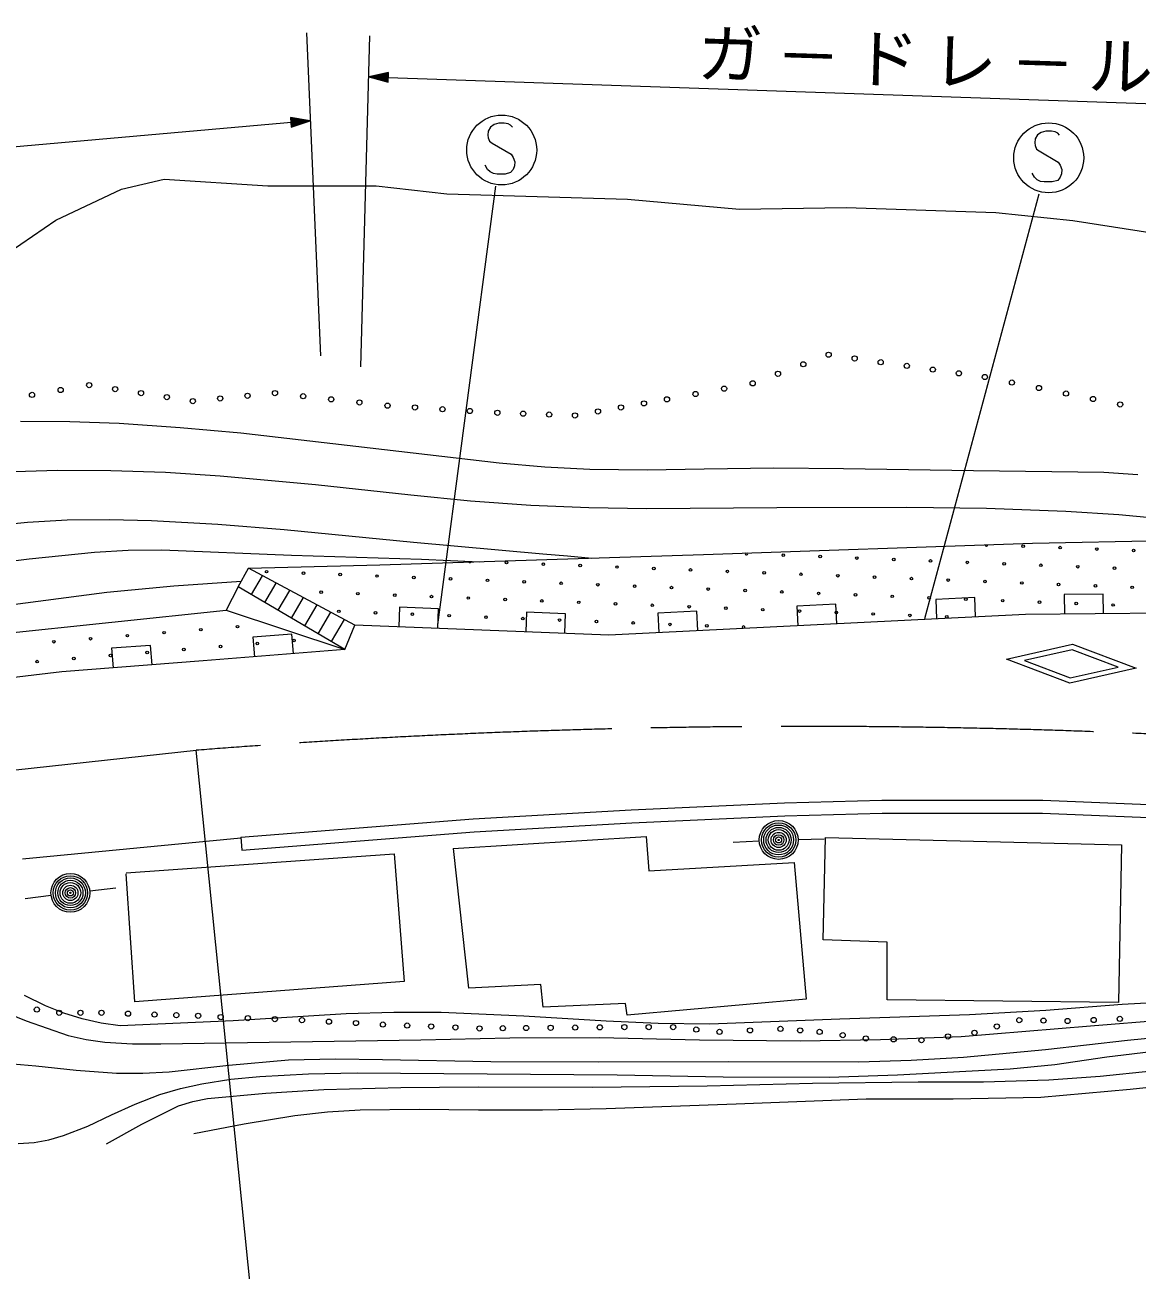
# Model space of a CAD drawing. Units: millimetres, scale not verified. Extents: x 40000 to 680000, y 20000 to 380000.
# Drawn here: x 302506 to 345210, y 279205 to 327019 of the extents above; entities that cross this region are included whole.
import ezdxf

# ---------------------------------------------------------------- set-up
doc = ezdxf.new("R2010")
doc.units = ezdxf.units.MM
doc.header["$LTSCALE"] = 1000
doc.linetypes.add('CHAIN', pattern=[18.5, 12, -1.5, 3.5, -1.5])
doc.layers.add('S-BGD', color=7, linetype='Continuous', lineweight=13)
doc.styles.add('ＭＳ ゴシック', font='')
doc.styles.get('ＭＳ ゴシック').set_extended_font_data('MS Gothic')

msp = doc.modelspace()

# ---------------------------------------------------------------- linework, layer by layer
at = {"layer": 'S-BGD'}
for p, q in [((313319, 326716), (313850, 314316)), ((315409, 313889), (315748, 326593)), ((316463, 325189), (315707, 325027)), ((315783, 325025), (316443, 325161)), ((316443, 325161), (316432, 324843)), ((316450, 324814), (316463, 325189)), ((315707, 325027), (316450, 324814)), ((315707, 325027), (395027, 322288)), ((316432, 324843), (315785, 325025)), ((315860, 325022), (316414, 325134)), ((316405, 324872), (315860, 325022)), ((315935, 325019), (316385, 325107)), ((316378, 324901), (315935, 325019)), ((316012, 325017), (316356, 325080)), ((316350, 324930), (316012, 325017)), ((316087, 325014), (316327, 325053)), ((316323, 324959), (316087, 325014)), ((316164, 325012), (316297, 325026)), ((316297, 325007), (316164, 325012)), ((316296, 324988), (316164, 325012)), ((316297, 325026), (316296, 324988)), ((316327, 325053), (316323, 324959)), ((316356, 325080), (316350, 324930)), ((316385, 325107), (316378, 324901)), ((316414, 325134), (316405, 324872)), ((313463, 323340), (266088, 319115)), ((313463, 323340), (312700, 323460)), ((312700, 323460), (312733, 323087)), ((312749, 323117), (312721, 323434)), ((312721, 323434), (313385, 323333)), ((312733, 323087), (313463, 323340)), ((313387, 323333), (312749, 323117)), ((312775, 323147), (312751, 323409)), ((312751, 323409), (313310, 323327)), ((313310, 323327), (312775, 323147)), ((312800, 323178), (312782, 323383)), ((312782, 323383), (313236, 323320)), ((313236, 323320), (312800, 323178)), ((312826, 323208), (312812, 323358)), ((312812, 323358), (313159, 323313)), ((313159, 323313), (312826, 323208)), ((312851, 323239), (312843, 323332)), ((312843, 323332), (313084, 323306)), ((313084, 323306), (312851, 323239)), ((312877, 323269), (312873, 323306)), ((312873, 323306), (313008, 323300)), ((312875, 323288), (313008, 323300)), ((313008, 323300), (312877, 323269)), ((320705, 323241), (320529, 323194)), ((320914, 323241), (320705, 323241)), ((321056, 323214), (320914, 323241)), ((320293, 322944), (320286, 322789)), ((320286, 322789), (320293, 322687)), ((320381, 323092), (320293, 322944)), ((320529, 323194), (320381, 323092)), ((321157, 323167), (321056, 323214)), ((321231, 323086), (321157, 323167)), ((341385, 322792), (341297, 322643)), ((341533, 322893), (341385, 322792)), ((341709, 322940), (341533, 322893)), ((341918, 322940), (341709, 322940)), ((342060, 322913), (341918, 322940)), ((342161, 322866), (342060, 322913)), ((342235, 322785), (342161, 322866)), ((320293, 322687), (320347, 322552)), ((320347, 322552), (320442, 322478)), ((320442, 322478), (321177, 322053)), ((341297, 322643), (341290, 322488)), ((341290, 322488), (341297, 322387)), ((341297, 322387), (341351, 322252)), ((321177, 322053), (321258, 321931)), ((321258, 321931), (321312, 321763)), ((341351, 322252), (341446, 322177)), ((341446, 322177), (342181, 321752)), ((320266, 321472), (320172, 321628)), ((320374, 321371), (320266, 321472)), ((320502, 321310), (320374, 321371)), ((320637, 321290), (320502, 321310)), ((321157, 321351), (320948, 321290)), ((321252, 321472), (321157, 321351)), ((321299, 321601), (321252, 321472)), ((321312, 321763), (321299, 321601)), ((341270, 321172), (341176, 321327)), ((342181, 321752), (342262, 321631)), ((342262, 321631), (342316, 321462)), ((342316, 321462), (342303, 321300)), ((306214, 320717), (307854, 321096)), ((307854, 321096), (311829, 320843)), ((311829, 320843), (315994, 320843)), ((315994, 320843), (318707, 320528)), ((320572, 320831), (318345, 303980)), ((320948, 321290), (320637, 321290)), ((341378, 321070), (341270, 321172)), ((341506, 321010), (341378, 321070)), ((341641, 320989), (341506, 321010)), ((341952, 320989), (341641, 320989)), ((342161, 321050), (341952, 320989)), ((342256, 321172), (342161, 321050)), ((342303, 321300), (342256, 321172)), ((303690, 319518), (306214, 320717)), ((318707, 320528), (325647, 320322)), ((337062, 304220), (341456, 320530)), ((325647, 320322), (329938, 319943)), ((329938, 319943), (334039, 320007)), ((334039, 320007), (339781, 319817)), ((301292, 317878), (303690, 319518)), ((339781, 319817), (342747, 319502)), ((342747, 319502), (346849, 318871)), ((304232, 311778), (302342, 311785)), ((306122, 311710), (304232, 311778)), ((308468, 311553), (306122, 311710)), ((310799, 311337), (308468, 311553)), ((315764, 310766), (310799, 311337)), ((320722, 310188), (315764, 310766)), ((301715, 309859), (303762, 309916)), ((303762, 309916), (305809, 309913)), ((305809, 309913), (307906, 309840)), ((307906, 309840), (310000, 309706)), ((322465, 310037), (320722, 310188)), ((324201, 309946), (322465, 310037)), ((326396, 309923), (324201, 309946)), ((328584, 309961), (326396, 309923)), ((331262, 309997), (328584, 309961)), ((333939, 309974), (331262, 309997)), ((338935, 309895), (333939, 309974)), ((343928, 309837), (338935, 309895)), ((345242, 309745), (343928, 309837)), ((310000, 309706), (313662, 309371)), ((313662, 309371), (317327, 308976)), ((317327, 308976), (319621, 308746)), ((319621, 308746), (321932, 308574)), ((321932, 308574), (324159, 308482)), ((324159, 308482), (326388, 308449)), ((326388, 308449), (331377, 308491)), ((331377, 308491), (336375, 308502)), ((336375, 308502), (339423, 308456)), ((339423, 308456), (342480, 308350)), ((301087, 307779), (302607, 307925)), ((302607, 307925), (304131, 308011)), ((304131, 308011), (305750, 308030)), ((305750, 308030), (307371, 307987)), ((307371, 307987), (309918, 307844)), ((342480, 308350), (344514, 308218)), ((344514, 308218), (346553, 308025)), ((309918, 307844), (312460, 307640)), ((312460, 307640), (317425, 307160)), ((317425, 307160), (322398, 306705)), ((328562, 306686), (341199, 307113)), ((341199, 307113), (348396, 307263)), ((300171, 306198), (302672, 306518)), ((302672, 306518), (305180, 306778)), ((305180, 306778), (306466, 306851)), ((306466, 306851), (307763, 306864)), ((307763, 306864), (312746, 306655)), ((312746, 306655), (317736, 306502)), ((316135, 306281), (328562, 306686)), ((317736, 306502), (318842, 306455)), ((322398, 306705), (323334, 306626)), ((323334, 306626), (324279, 306546)), ((310699, 305444), (311094, 306153)), ((311094, 306153), (316135, 306281)), ((315174, 303975), (311094, 306153)), ((318842, 306455), (319958, 306405)), ((310809, 305641), (308230, 305462)), ((311210, 305143), (311634, 305864)), ((311721, 304843), (312157, 305585)), ((305655, 305224), (300713, 304575)), ((308230, 305462), (305655, 305224)), ((310699, 305444), (310230, 304542)), ((314788, 303041), (310699, 305444)), ((312232, 304543), (312681, 305306)), ((343910, 305159), (342410, 305145)), ((342410, 305145), (342417, 304395)), ((343917, 304409), (343910, 305159)), ((312743, 304242), (313204, 305026)), ((313255, 303942), (313728, 304747)), ((316893, 304658), (316863, 303909)), ((318391, 304599), (316893, 304658)), ((318362, 303850), (318391, 304599)), ((333641, 304772), (332143, 304698)), ((332143, 304698), (332180, 303949)), ((333678, 304023), (333641, 304772)), ((338975, 305035), (337477, 304961)), ((337477, 304961), (337514, 304212)), ((339012, 304286), (338975, 305035)), ((298667, 303336), (310230, 304542)), ((310230, 304542), (314788, 303041)), ((313766, 303641), (314251, 304468)), ((314277, 303341), (314775, 304188)), ((321770, 304466), (321741, 303717)), ((323269, 304407), (321770, 304466)), ((323240, 303658), (323269, 304407)), ((340929, 304381), (324929, 303591)), ((328308, 304509), (326810, 304435)), ((326810, 304435), (326847, 303686)), ((328345, 303760), (328308, 304509)), ((349880, 304466), (340929, 304381)), ((312757, 303626), (311262, 303503)), ((312819, 302879), (312757, 303626)), ((314788, 303041), (315174, 303975)), ((324929, 303591), (315174, 303975)), ((307329, 303193), (305833, 303080)), ((307386, 302445), (307329, 303193)), ((311262, 303503), (311324, 302756)), ((340191, 302658), (342736, 303234)), ((342736, 303234), (345179, 302313)), ((305833, 303080), (305890, 302332)), ((314788, 303041), (309355, 302594)), ((342722, 303026), (340885, 302610)), ((344484, 302361), (342722, 303026)), ((309355, 302594), (303921, 302183)), ((342633, 301738), (340191, 302658)), ((340885, 302610), (342647, 301946)), ((345179, 302313), (342633, 301738)), ((342647, 301946), (344484, 302361)), ((303921, 302183), (298787, 301552)), ((313621, 254329), (309077, 299165)), ((325783, 296874), (331677, 297148)), ((331677, 297148), (335413, 297251)), ((335413, 297251), (341589, 297251)), ((341589, 297251), (347285, 297010)), ((310799, 295826), (319720, 296539)), ((319720, 296539), (325783, 296874)), ((325806, 296374), (331691, 296648)), ((331691, 296648), (335420, 296751)), ((335420, 296751), (341578, 296751)), ((341578, 296751), (347259, 296511)), ((310839, 295328), (319753, 296040)), ((319753, 296040), (325806, 296374)), ((302411, 295001), (310793, 295809)), ((310799, 295826), (310839, 295328)), ((318945, 295397), (326355, 295851)), ((326355, 295851), (326469, 294538)), ((330698, 295680), (329700, 295625)), ((332197, 295740), (333196, 295765)), ((333153, 291887), (333245, 295815)), ((333245, 295815), (344607, 295538)), ((344607, 295538), (344502, 289475)), ((306398, 294453), (316683, 295188)), ((316683, 295188), (317064, 290290)), ((319545, 290030), (318961, 295397)), ((326469, 294538), (332047, 294862)), ((332047, 294862), (332501, 289609)), ((306725, 289501), (306398, 294426)), ((303508, 293594), (302516, 293467)), ((304997, 293773), (305991, 293886)), ((335618, 291795), (333153, 291887)), ((335618, 289580), (335618, 291795)), ((317064, 290290), (306725, 289501)), ((322318, 290176), (319545, 290030)), ((322399, 289300), (322318, 290176)), ((300990, 289401), (302560, 288781)), ((303301, 289355), (302495, 289748)), ((303994, 289074), (303301, 289355)), ((325561, 289446), (322399, 289300)), ((325626, 288992), (325561, 289446)), ((332501, 289609), (325626, 288992)), ((344502, 289475), (335618, 289580)), ((344640, 289409), (341712, 289179)), ((347934, 289575), (344640, 289409)), ((304703, 288851), (303994, 289074)), ((305429, 288686), (304703, 288851)), ((314839, 289039), (310500, 288779)), ((316668, 289100), (314839, 289039)), ((318486, 289100), (316668, 289100)), ((321658, 288961), (318486, 289100)), ((324830, 288762), (321658, 288961)), ((333799, 288834), (328805, 288647)), ((338781, 289008), (333799, 288834)), ((341712, 289179), (338781, 289008)), ((343426, 288589), (348398, 288978)), ((302560, 288781), (304163, 288213)), ((306166, 288581), (305429, 288686)), ((310500, 288779), (306166, 288581)), ((326817, 288674), (324830, 288762)), ((328805, 288647), (326817, 288674)), ((338456, 288169), (343426, 288589)), ((304163, 288213), (304861, 288054)), ((304861, 288054), (305571, 287955)), ((305571, 287955), (306641, 287894)), ((306641, 287894), (307729, 287893)), ((307729, 287893), (312713, 287973)), ((312713, 287973), (317704, 288045)), ((317704, 288045), (321129, 288119)), ((321129, 288119), (324564, 288134)), ((324564, 288134), (328412, 288044)), ((328412, 288044), (332270, 288014)), ((332270, 288014), (335359, 288062)), ((335359, 288062), (338456, 288169)), ((341690, 287677), (344837, 288034)), ((344837, 288034), (346455, 288188)), ((336531, 287261), (338545, 287380)), ((338545, 287380), (341690, 287677)), ((342048, 287098), (344053, 287393)), ((344053, 287393), (346077, 287631)), ((301742, 287154), (302923, 287047)), ((302923, 287047), (304468, 286879)), ((308040, 286823), (310335, 287079)), ((310335, 287079), (312631, 287273)), ((312631, 287273), (314429, 287314)), ((314429, 287314), (316240, 287295)), ((316240, 287295), (320390, 287218)), ((320390, 287218), (324538, 287200)), ((324538, 287200), (329527, 287218)), ((329527, 287218), (334525, 287203)), ((334525, 287203), (336531, 287261)), ((338635, 286838), (340340, 286938)), ((340340, 286938), (342048, 287098)), ((304468, 286879), (306027, 286769)), ((306027, 286769), (307034, 286766)), ((307034, 286766), (308040, 286823)), ((309304, 286359), (310412, 286531)), ((310412, 286531), (311526, 286642)), ((311526, 286642), (313395, 286738)), ((313395, 286738), (315266, 286774)), ((315266, 286774), (320253, 286746)), ((320253, 286746), (325248, 286697)), ((325248, 286697), (329316, 286627)), ((329316, 286627), (333384, 286618)), ((332744, 286388), (336802, 286430)), ((333384, 286618), (336010, 286698)), ((336010, 286698), (338635, 286838)), ((336802, 286430), (339310, 286439)), ((339310, 286439), (341826, 286509)), ((341826, 286509), (343798, 286654)), ((343798, 286654), (345777, 286860)), ((344949, 286151), (348397, 286517)), ((306741, 285581), (307685, 285948)), ((307685, 285948), (308481, 286182)), ((308481, 286182), (309304, 286359)), ((309517, 285789), (311751, 285997)), ((311751, 285997), (313979, 286144)), ((313979, 286144), (316936, 286220)), ((316936, 286220), (319905, 286237)), ((319905, 286237), (324305, 286232)), ((324305, 286232), (328702, 286286)), ((328702, 286286), (332744, 286388)), ((341509, 285845), (344949, 286151)), ((305827, 285162), (306741, 285581)), ((306996, 284809), (308399, 285513)), ((308399, 285513), (308949, 285680)), ((308949, 285680), (309517, 285789)), ((324830, 285409), (329810, 285589)), ((329810, 285589), (334802, 285777)), ((334802, 285777), (338152, 285781)), ((338152, 285781), (341509, 285845)), ((304917, 284735), (305827, 285162)), ((310923, 284823), (312872, 285140)), ((312872, 285140), (314121, 285277)), ((314121, 285277), (315376, 285353)), ((315376, 285353), (317642, 285386)), ((317642, 285386), (319919, 285359)), ((319919, 285359), (322376, 285354)), ((322376, 285354), (324830, 285409)), ((303992, 284368), (304917, 284735)), ((305636, 284059), (306996, 284809)), ((308988, 284446), (310923, 284823)), ((302243, 284070), (302859, 284109)), ((302859, 284109), (303426, 284208)), ((303426, 284208), (303992, 284368))]:
    msp.add_line(p, q, dxfattribs=at)
at = {"layer": 'S-BGD', "linetype": 'CHAIN'}
msp.add_line((264431, 294357), (309077, 299165), dxfattribs=at)
at = {"layer": 'S-BGD'}
for centre, radius in [((320813, 322215), 1343), ((341817, 321914), 1343), ((333366, 314354), 99.5), ((334366, 314211), 99.5), ((335366, 314068), 99.5), ((331422, 313623), 99.5), ((332394, 313988), 99.5), ((336366, 313926), 99.5), ((337367, 313783), 99.5), ((338367, 313640), 99.5), ((304975, 313188), 99.5), ((330451, 313257), 99.5), ((339367, 313497), 99.5), ((340405, 313286), 99.5), ((302780, 312811), 99.5), ((303878, 313000), 99.5), ((305969, 313034), 99.5), ((306964, 312880), 99.5), ((307958, 312725), 99.5), ((310005, 312674), 99.5), ((311056, 312777), 99.5), ((312108, 312880), 99.5), ((313188, 312760), 99.5), ((314268, 312640), 99.5), ((327159, 312640), 99.5), ((328256, 312845), 99.5), ((329353, 313051), 99.5), ((341443, 313076), 99.5), ((342481, 312865), 99.5), ((343519, 312654), 99.5), ((308953, 312571), 99.5), ((315349, 312520), 99.5), ((316429, 312400), 99.5), ((317483, 312331), 99.5), ((318538, 312262), 99.5), ((319592, 312194), 99.5), ((320647, 312125), 99.5), ((324509, 312177), 99.5), ((325393, 312331), 99.5), ((326276, 312485), 99.5), ((344557, 312444), 99.5), ((321640, 312091), 99.5), ((322633, 312057), 99.5), ((323626, 312022), 99.5), ((340839, 307003), 49.8), ((342252, 306947), 49.8), ((331626, 306658), 49.8), ((333039, 306603), 49.8), ((334452, 306547), 49.8), ((335865, 306491), 49.8), ((343665, 306892), 49.8), ((345078, 306836), 49.8), ((311787, 306024), 49.8), ((313200, 305969), 49.8), ((321000, 306369), 49.8), ((322413, 306313), 49.8), ((323826, 306258), 49.8), ((325239, 306202), 49.8), ((326652, 306146), 49.8), ((328065, 306091), 49.8), ((329478, 306035), 49.8), ((330891, 305979), 49.8), ((337278, 306436), 49.8), ((338691, 306380), 49.8), ((340105, 306324), 49.8), ((341518, 306269), 49.8), ((342931, 306213), 49.8), ((344344, 306157), 49.8), ((314613, 305913), 49.8), ((316026, 305857), 49.8), ((317439, 305802), 49.8), ((318852, 305746), 49.8), ((320265, 305690), 49.8), ((321678, 305635), 49.8), ((323092, 305579), 49.8), ((324505, 305523), 49.8), ((332305, 305924), 49.8), ((333718, 305868), 49.8), ((335131, 305813), 49.8), ((336544, 305757), 49.8), ((337957, 305701), 49.8), ((339370, 305646), 49.8), ((340783, 305590), 49.8), ((342196, 305534), 49.8), ((313878, 305234), 49.8), ((315292, 305179), 49.8), ((316705, 305123), 49.8), ((318118, 305067), 49.8), ((319531, 305012), 49.8), ((325918, 305468), 49.8), ((327331, 305412), 49.8), ((328744, 305356), 49.8), ((330157, 305301), 49.8), ((331570, 305245), 49.8), ((332983, 305189), 49.8), ((334396, 305134), 49.8), ((335810, 305078), 49.8), ((337223, 305022), 49.8), ((343610, 305479), 49.8), ((345023, 305423), 49.8), ((320944, 304956), 49.8), ((322357, 304900), 49.8), ((323770, 304845), 49.8), ((325183, 304789), 49.8), ((326596, 304733), 49.8), ((328010, 304678), 49.8), ((329423, 304622), 49.8), ((330836, 304566), 49.8), ((338636, 304967), 49.8), ((340049, 304911), 49.8), ((341462, 304855), 49.8), ((342875, 304800), 49.8), ((344288, 304744), 49.8), ((314557, 304500), 49.8), ((315970, 304444), 49.8), ((317383, 304389), 49.8), ((318796, 304333), 49.8), ((320210, 304277), 49.8), ((321623, 304222), 49.8), ((323036, 304166), 49.8), ((324449, 304110), 49.8), ((325862, 304055), 49.8), ((332249, 304511), 49.8), ((333662, 304455), 49.8), ((335075, 304399), 49.8), ((336488, 304344), 49.8), ((337901, 304288), 49.8), ((307848, 303681), 49.8), ((309258, 303797), 49.8), ((310667, 303913), 49.8), ((327275, 303999), 49.8), ((328688, 303943), 49.8), ((303620, 303333), 49.8), ((305029, 303449), 49.8), ((306439, 303565), 49.8), ((310020, 303150), 49.8), ((311430, 303266), 49.8), ((312839, 303382), 49.8), ((304383, 302687), 49.8), ((305792, 302803), 49.8), ((307201, 302919), 49.8), ((308611, 303034), 49.8), ((302973, 302571), 49.8), ((331447, 295722), 746), ((331447, 295722), 660), ((331447, 295722), 574), ((331447, 295722), 484), ((331447, 295722), 398), ((331447, 295722), 292), ((331447, 295722), 202), ((331447, 295722), 116), ((331447, 295722), 22.5), ((304252, 293689), 746), ((304252, 293689), 660), ((304252, 293689), 574), ((304252, 293689), 484), ((304252, 293689), 398), ((304252, 293689), 292), ((304252, 293689), 202), ((304252, 293689), 116), ((304252, 293689), 22.5), ((302965, 289211), 99.5), ((303825, 289086), 99.5), ((304636, 289086), 99.5), ((305446, 289086), 99.5), ((306465, 289053), 99.5), ((307484, 289019), 99.5), ((308320, 288994), 99.5), ((309155, 288969), 99.5), ((310024, 288919), 99.5), ((311064, 288880), 99.5), ((312105, 288841), 99.5), ((313145, 288802), 99.5), ((314181, 288746), 99.5), ((340687, 288802), 99.5), ((341615, 288785), 99.5), ((342542, 288769), 99.5), ((343544, 288810), 99.5), ((344547, 288852), 99.5), ((315217, 288691), 99.5), ((316253, 288635), 99.5), ((317180, 288597), 99.5), ((318107, 288560), 99.5), ((319035, 288522), 99.5), ((319962, 288485), 99.5), ((320856, 288493), 99.5), ((321750, 288501), 99.5), ((322693, 288510), 99.5), ((323636, 288518), 99.5), ((324579, 288526), 99.5), ((325523, 288535), 99.5), ((326458, 288535), 99.5), ((327394, 288535), 99.5), ((328286, 288443), 99.5), ((329179, 288351), 99.5), ((330348, 288409), 99.5), ((331518, 288468), 99.5), ((332270, 288409), 99.5), ((333021, 288351), 99.5), ((333907, 288226), 99.5), ((338966, 288318), 99.5), ((339827, 288560), 99.5), ((334792, 288100), 99.5), ((335862, 288067), 99.5), ((336931, 288034), 99.5), ((337949, 288176), 99.5)]:
    msp.add_circle(centre, radius, dxfattribs=at)
for centre, start, end in [((339426, 307059), 188.1839, 355.686), ((330213, 306714), 147.5637, 36.3062), ((319587, 306425), 221.1164, 322.6223), ((330101, 303888), 306.7554, 238.8965)]:
    msp.add_arc(centre, 49.8, start, end, dxfattribs=at)
at = {"layer": 'S-BGD', "linetype": 'CHAIN'}
msp.add_arc((332513, 81), 300000, 84.36118, 94.48041, dxfattribs=at)

# ---------------------------------------------------------------- texts
at = {"layer": 'S-BGD', "insert": (328305, 324920), "char_height": 1833, "attachment_point": 7, "rotation": 358.2, "style": 'ＭＳ ゴシック'}
msp.add_mtext('\\T1.2;ガ－ドレ－ル', dxfattribs=at)

doc.saveas('drawing.dxf')
